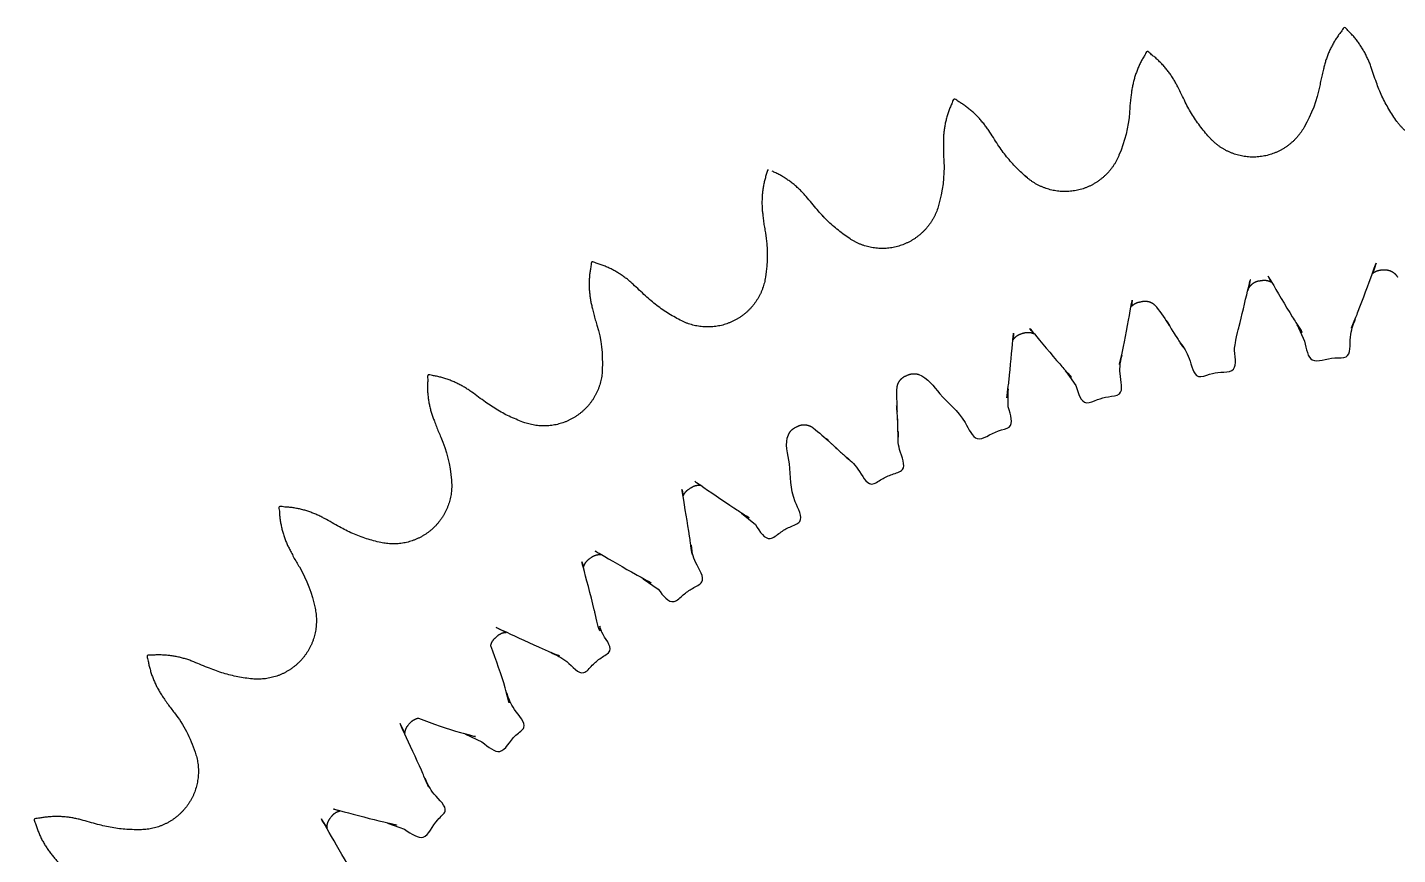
# Model space of a CAD drawing. Header units: millimetres. Extents: x -109 to 109, y -124 to 109.
# Drawn here: x -94 to -3.1, y 54.2 to 109.1 of the extents above; entities that cross this region are included whole.
import ezdxf

# ---------------------------------------------------------------- set-up
doc = ezdxf.new("R2010")
doc.units = ezdxf.units.MM

msp = doc.modelspace()

# ---------------------------------------------------------------- linework, layer by layer
at = {"color": 7, "linetype": 'Continuous', "lineweight": 25}
for p, q in [((-9.763, 89.393), (-9.258, 88.306)), ((-25.137, 86.34), (-24.451, 85.357)), ((-36.313, 85.133), (-36.311, 85.179)), ((-36.305, 83.641), (-36.313, 85.133)), ((-28.93, 83.945), (-28.931, 85.144)), ((-46.627, 76.892), (-45.71, 76.121)), ((-53.151, 72.535), (-52.17, 71.847)), ((-56.005, 69.309), (-56.033, 69.391)), ((-64.94, 62.204), (-63.854, 61.696)), ((-70.114, 56.307), (-68.988, 55.896))]:
    msp.add_line(p, q, dxfattribs=at)
for points, knots in [([(-4.128, 104.574), (-4.195, 104.724), (-4.329, 105.023), (-4.571, 105.684), (-4.771, 106.287), (-4.966, 106.819), (-5.08, 107.081), (-5.204, 107.339), (-5.341, 107.59), (-5.489, 107.834), (-5.648, 108.071), (-5.818, 108.302), (-5.999, 108.52), (-6.19, 108.744), (-6.388, 108.908), (-6.608, 109.25), (-6.786, 108.884), (-6.963, 108.698), (-7.125, 108.452), (-7.279, 108.214), (-7.419, 107.964), (-7.55, 107.71), (-7.667, 107.449), (-7.772, 107.183), (-7.865, 106.913), (-7.947, 106.639), (-8.015, 106.33), (-8.108, 105.997), (-8.188, 105.629), (-8.383, 104.414), (-8.832, 103.301), (-9.389, 102.344), (-9.496, 102.184), (-9.609, 102.029), (-9.731, 101.881), (-9.858, 101.738), (-9.994, 101.602), (-10.136, 101.473), (-10.284, 101.351), (-10.437, 101.236), (-10.597, 101.13), (-10.761, 101.031), (-10.93, 100.94), (-11.104, 100.857), (-11.281, 100.785), (-11.461, 100.719), (-11.645, 100.665), (-11.831, 100.617), (-12.02, 100.581), (-12.209, 100.552), (-12.4, 100.535), (-12.592, 100.526), (-12.784, 100.525), (-12.975, 100.535), (-13.166, 100.556), (-13.356, 100.584), (-13.544, 100.623), (-13.73, 100.669), (-13.913, 100.727), (-14.093, 100.793), (-14.27, 100.867), (-14.443, 100.949), (-14.611, 101.042), (-14.776, 101.14), (-14.934, 101.249), (-15.088, 101.364), (-15.234, 101.487), (-15.376, 101.617), (-15.579, 101.826), (-15.947, 102.242), (-16.347, 102.764), (-16.706, 103.312), (-16.955, 103.736), (-17.278, 104.362), (-17.547, 104.937), (-17.806, 105.441), (-17.949, 105.688), (-18.104, 105.928), (-18.27, 106.161), (-18.446, 106.386), (-18.634, 106.602), (-18.83, 106.811), (-19.036, 107.006), (-19.253, 107.205), (-19.469, 107.344), (-19.729, 107.657), (-19.861, 107.272), (-20.014, 107.065), (-20.146, 106.803), (-20.269, 106.547), (-20.379, 106.283), (-20.477, 106.015), (-20.562, 105.742), (-20.635, 105.465), (-20.694, 105.185), (-20.742, 104.903), (-20.773, 104.589), (-20.825, 104.247), (-20.861, 103.872), (-20.908, 102.642), (-21.217, 101.482), (-21.657, 100.466), (-21.743, 100.294), (-21.837, 100.127), (-21.94, 99.965), (-22.05, 99.808), (-22.168, 99.657), (-22.293, 99.511), (-22.425, 99.372), (-22.564, 99.24), (-22.709, 99.115), (-22.861, 98.997), (-23.018, 98.886), (-23.18, 98.784), (-23.347, 98.69), (-23.518, 98.604), (-23.694, 98.526), (-23.873, 98.458), (-24.055, 98.398), (-24.241, 98.348), (-24.428, 98.306), (-24.617, 98.275), (-24.808, 98.252), (-24.999, 98.239), (-25.191, 98.235), (-25.382, 98.241), (-25.574, 98.256), (-25.764, 98.281), (-25.953, 98.315), (-26.14, 98.358), (-26.324, 98.411), (-26.506, 98.473), (-26.684, 98.543), (-26.859, 98.623), (-27.029, 98.71), (-27.195, 98.807), (-27.356, 98.911), (-27.512, 99.023), (-27.611, 99.103), (-27.661, 99.144)], [0, 0, 0, 0, 0.011855, 0.023731, 0.050904, 0.057805, 0.064682, 0.071592, 0.078482, 0.085364, 0.09225, 0.099148, 0.106029, 0.112923, 0.119818, 0.126705, 0.133594, 0.140476, 0.147381, 0.154259, 0.161161, 0.168036, 0.174938, 0.181836, 0.188721, 0.195605, 0.202503, 0.211567, 0.220625, 0.229712, 0.300581, 0.305205, 0.30983, 0.314464, 0.319074, 0.323706, 0.328329, 0.332951, 0.337574, 0.342204, 0.346818, 0.351443, 0.356072, 0.360695, 0.365316, 0.369942, 0.374563, 0.379189, 0.383814, 0.388438, 0.393061, 0.397684, 0.402308, 0.406932, 0.411556, 0.416181, 0.420803, 0.425424, 0.430051, 0.434678, 0.439297, 0.443922, 0.448551, 0.453166, 0.457793, 0.462412, 0.467037, 0.471661, 0.476289, 0.48814, 0.511851, 0.523699, 0.535572, 0.547409, 0.574618, 0.581497, 0.588385, 0.595272, 0.602169, 0.609062, 0.615947, 0.622848, 0.629738, 0.636622, 0.643512, 0.650409, 0.657304, 0.664199, 0.671083, 0.677969, 0.684867, 0.691746, 0.698643, 0.705547, 0.712426, 0.719318, 0.726213, 0.735286, 0.744344, 0.753425, 0.824302, 0.828913, 0.833547, 0.838169, 0.842792, 0.847417, 0.852041, 0.856664, 0.861288, 0.865912, 0.870535, 0.87516, 0.879782, 0.884407, 0.889031, 0.893656, 0.898279, 0.902902, 0.907525, 0.912149, 0.916774, 0.921398, 0.926021, 0.930644, 0.935268, 0.939892, 0.944515, 0.94914, 0.953764, 0.958387, 0.963011, 0.967635, 0.972259, 0.976882, 0.981506, 0.986129, 0.990753, 0.995376, 1, 1, 1, 1]), ([(-3.411, 103.287), (-3.584, 103.565), (-3.845, 103.983), (-4.057, 104.426), (-4.128, 104.574)], [0, 0, 0, 0, 0.6663589, 1, 1, 1, 1]), ([(-27.661, 99.144), (-27.785, 99.251), (-28.157, 99.573), (-28.614, 100.044), (-29.037, 100.545), (-29.336, 100.936), (-29.731, 101.519), (-30.069, 102.056), (-30.385, 102.527), (-30.558, 102.754), (-30.741, 102.974), (-30.933, 103.186), (-31.136, 103.388), (-31.347, 103.58), (-31.568, 103.762), (-31.795, 103.932), (-32.035, 104.103), (-32.266, 104.215), (-32.562, 104.494), (-32.647, 104.096), (-32.773, 103.873), (-32.873, 103.596), (-32.964, 103.327), (-33.042, 103.051), (-33.107, 102.773), (-33.158, 102.492), (-33.197, 102.209), (-33.222, 101.924), (-33.236, 101.638), (-33.228, 101.322), (-33.239, 100.976), (-33.229, 100.6), (-33.128, 99.374), (-33.296, 98.185), (-33.609, 97.123), (-33.674, 96.942), (-33.747, 96.765), (-33.829, 96.592), (-33.92, 96.422), (-34.018, 96.258), (-34.125, 96.099), (-34.24, 95.944), (-34.362, 95.797), (-34.491, 95.655), (-34.627, 95.519), (-34.769, 95.391), (-34.918, 95.27), (-35.072, 95.156), (-35.232, 95.05), (-35.397, 94.952), (-35.567, 94.862), (-35.741, 94.781), (-35.918, 94.709), (-36.099, 94.645), (-36.283, 94.591), (-36.47, 94.545), (-36.658, 94.509), (-36.848, 94.482), (-37.039, 94.465), (-37.231, 94.457), (-37.423, 94.459), (-37.614, 94.47), (-37.805, 94.491), (-37.994, 94.521), (-38.182, 94.56), (-38.368, 94.608), (-38.551, 94.666), (-38.731, 94.733), (-38.907, 94.808), (-39.079, 94.892), (-39.247, 94.985), (-39.495, 95.139), (-39.681, 95.27), (-39.815, 95.365)], [0, 0, 0, 0, 0.022141, 0.066406, 0.088545, 0.110679, 0.132806, 0.183582, 0.196455, 0.209322, 0.222197, 0.23506, 0.247931, 0.260789, 0.273651, 0.286521, 0.299387, 0.312256, 0.325112, 0.337981, 0.350824, 0.363705, 0.376567, 0.389432, 0.402284, 0.415149, 0.428053, 0.440891, 0.45378, 0.466657, 0.483586, 0.500476, 0.51744, 0.649788, 0.658418, 0.667053, 0.675685, 0.684321, 0.692954, 0.701587, 0.71022, 0.718853, 0.727489, 0.73612, 0.744757, 0.75339, 0.762021, 0.770657, 0.779289, 0.787923, 0.796559, 0.80519, 0.813825, 0.822457, 0.831089, 0.839726, 0.848358, 0.856993, 0.865628, 0.874257, 0.882893, 0.891524, 0.90016, 0.908793, 0.917428, 0.92606, 0.934694, 0.943326, 0.951961, 0.960595, 0.96923, 0.977862, 1, 1, 1, 1]), ([(3.91, 104.133), (3.832, 103.989), (3.675, 103.701), (3.413, 103.285), (3.192, 102.962), (3.015, 102.73), (2.89, 102.584), (2.759, 102.444), (2.621, 102.311), (2.476, 102.185), (2.326, 102.066), (2.17, 101.955), (2.007, 101.852), (1.842, 101.755), (1.67, 101.67), (1.495, 101.59), (1.316, 101.522), (1.135, 101.46), (0.949, 101.41), (0.763, 101.366), (0.573, 101.333), (0.383, 101.311), (0.192, 101.295), (0, 101.292), (-0.192, 101.295), (-0.383, 101.311), (-0.573, 101.333), (-0.763, 101.366), (-0.949, 101.41), (-1.135, 101.46), (-1.316, 101.522), (-1.495, 101.59), (-1.67, 101.67), (-1.842, 101.755), (-2.007, 101.852), (-2.17, 101.955), (-2.326, 102.066), (-2.476, 102.185), (-2.621, 102.311), (-2.759, 102.444), (-2.89, 102.584), (-3.015, 102.73), (-3.192, 102.962), (-3.319, 103.151), (-3.411, 103.287)], [0, 0, 0, 0, 0.053079, 0.106185, 0.159319, 0.180043, 0.200765, 0.221511, 0.242232, 0.262952, 0.283692, 0.304406, 0.325113, 0.34588, 0.366563, 0.387318, 0.408021, 0.428757, 0.449466, 0.470205, 0.490927, 0.511642, 0.532371, 0.553092, 0.573814, 0.594543, 0.615257, 0.63598, 0.656719, 0.677427, 0.698164, 0.718866, 0.739622, 0.760304, 0.781072, 0.801779, 0.822492, 0.843233, 0.863952, 0.884673, 0.90542, 0.926142, 0.946866, 1, 1, 1, 1]), ([(-27.661, 99.144), (-27.907, 99.361), (-28.276, 99.686), (-28.607, 100.051), (-28.717, 100.172)], [0, 0, 0, 0, 0.666539, 1, 1, 1, 1]), ([(-44.871, 99.7), (-44.904, 99.61), (-44.969, 99.431), (-45.051, 99.157), (-45.121, 98.88), (-45.178, 98.6), (-45.222, 98.317), (-45.253, 98.033), (-45.27, 97.748), (-45.275, 97.462), (-45.266, 97.176), (-45.245, 96.891), (-45.199, 96.578), (-45.168, 96.234), (-45.113, 95.861), (-44.864, 94.656), (-44.888, 93.456), (-45.071, 92.364), (-45.114, 92.176), (-45.165, 91.992), (-45.225, 91.81), (-45.295, 91.631), (-45.373, 91.456), (-45.46, 91.284), (-45.555, 91.118), (-45.658, 90.956), (-45.769, 90.8), (-45.888, 90.649), (-46.014, 90.504), (-46.147, 90.366), (-46.286, 90.235), (-46.432, 90.11), (-46.584, 89.993), (-46.742, 89.884), (-46.905, 89.782), (-47.072, 89.689), (-47.244, 89.604), (-47.42, 89.528), (-47.6, 89.46), (-47.783, 89.401), (-47.968, 89.352), (-48.156, 89.312), (-48.345, 89.281), (-48.535, 89.259), (-48.727, 89.247), (-48.919, 89.245), (-49.11, 89.252), (-49.302, 89.268), (-49.492, 89.294), (-49.68, 89.329), (-49.867, 89.374), (-50.051, 89.427), (-50.232, 89.49), (-50.41, 89.561), (-50.675, 89.685), (-51.022, 89.867), (-51.446, 90.116), (-51.994, 90.475), (-52.517, 90.873), (-53.162, 91.453), (-53.618, 91.895), (-54.038, 92.276), (-54.261, 92.455), (-54.491, 92.625), (-54.728, 92.784), (-54.973, 92.932), (-55.224, 93.068), (-55.482, 93.193), (-55.744, 93.302), (-56.017, 93.411), (-56.268, 93.465), (-56.623, 93.665), (-56.61, 93.259), (-56.679, 93.011), (-56.71, 92.718), (-56.734, 92.436), (-56.743, 92.149), (-56.74, 91.864), (-56.723, 91.578), (-56.692, 91.294), (-56.649, 91.012), (-56.594, 90.731), (-56.511, 90.426), (-56.439, 90.088), (-56.338, 89.725), (-55.947, 88.558), (-55.826, 87.364), (-55.876, 86.257), (-55.895, 86.067), (-55.924, 85.877), (-55.962, 85.689), (-56.009, 85.503), (-56.066, 85.32), (-56.131, 85.139), (-56.206, 84.962), (-56.289, 84.789), (-56.38, 84.621), (-56.48, 84.457), (-56.587, 84.298), (-56.703, 84.145), (-56.826, 83.997), (-56.955, 83.856), (-57.092, 83.722), (-57.235, 83.594), (-57.385, 83.474), (-57.54, 83.361), (-57.7, 83.256), (-57.866, 83.159), (-58.036, 83.07), (-58.21, 82.99), (-58.388, 82.919), (-58.57, 82.856), (-58.754, 82.803), (-58.941, 82.758), (-59.129, 82.723), (-59.319, 82.698), (-59.51, 82.681), (-59.702, 82.675), (-59.894, 82.677), (-60.085, 82.689), (-60.276, 82.711), (-60.465, 82.742), (-60.653, 82.782), (-60.838, 82.832), (-61.116, 82.922), (-61.328, 83.006), (-61.48, 83.066)], [0, 0, 0, 0, 0.007784, 0.015569, 0.023354, 0.031138, 0.038923, 0.046708, 0.054494, 0.062278, 0.070062, 0.077847, 0.085633, 0.095877, 0.10612, 0.116366, 0.196447, 0.201671, 0.206895, 0.212118, 0.217342, 0.222567, 0.227791, 0.233013, 0.238235, 0.243461, 0.248685, 0.253909, 0.259132, 0.264357, 0.269579, 0.274802, 0.280027, 0.28525, 0.290474, 0.295699, 0.300922, 0.306144, 0.311368, 0.316592, 0.321816, 0.32704, 0.332265, 0.337487, 0.342712, 0.347934, 0.35316, 0.358382, 0.363605, 0.368829, 0.374055, 0.379278, 0.3845, 0.389723, 0.394949, 0.408343, 0.421736, 0.435131, 0.461911, 0.475304, 0.506024, 0.513808, 0.521595, 0.529378, 0.537163, 0.544948, 0.552733, 0.560517, 0.568304, 0.576087, 0.583871, 0.591657, 0.599444, 0.607228, 0.615013, 0.622796, 0.63058, 0.638367, 0.64615, 0.653935, 0.661721, 0.669505, 0.677289, 0.687533, 0.697778, 0.708023, 0.788105, 0.793329, 0.798553, 0.803775, 0.809, 0.814223, 0.819448, 0.82467, 0.829894, 0.835119, 0.840343, 0.845566, 0.850787, 0.856014, 0.861237, 0.866461, 0.871685, 0.876907, 0.88213, 0.887354, 0.892579, 0.897802, 0.903027, 0.90825, 0.913474, 0.918697, 0.923921, 0.929143, 0.934369, 0.939591, 0.944816, 0.950039, 0.955264, 0.960486, 0.965712, 0.970935, 0.976156, 0.981382, 0.986607, 1, 1, 1, 1]), ([(-43.846, 99.198), (-43.928, 99.247), (-44.092, 99.344), (-44.345, 99.475), (-44.519, 99.553), (-44.606, 99.592)], [0, 0, 0, 0, 0.333395, 0.666678, 1, 1, 1, 1]), ([(-40.582, 95.98), (-40.703, 96.09), (-41.067, 96.421), (-41.649, 97.067), (-42.151, 97.688), (-42.522, 98.116), (-42.721, 98.322), (-42.929, 98.518), (-43.145, 98.704), (-43.371, 98.88), (-43.603, 99.046), (-43.765, 99.148), (-43.846, 99.198)], [0, 0, 0, 0, 0.106821, 0.320405, 0.565398, 0.627482, 0.689571, 0.75166, 0.813746, 0.875825, 0.937921, 1, 1, 1, 1]), ([(-39.815, 95.365), (-40.075, 95.565), (-40.595, 95.965), (-41.181, 96.541), (-41.503, 96.912), (-41.61, 97.036)], [0, 0, 0, 0, 0.399967, 0.799946, 1, 1, 1, 1]), ([(-5.909, 89.73), (-6.121, 89.217), (-6.354, 88.654), (-5.481, 90.835), (-4.219, 94.317), (-4.536, 93.403), (-4.747, 92.794)], [0, 0, 0, 0, 0.381908, 0.419549, 0.613077, 1, 1, 1, 1]), ([(-13.913, 87.694), (-13.905, 87.885), (-13.895, 88.105), (-13.542, 89.551), (-12.658, 93.225), (-12.879, 92.296), (-13.028, 91.675)], [0, 0, 0, 0, 0.3843466, 0.4414983, 0.6262227, 1, 1, 1, 1]), ([(-11.479, 92.232), (-11.67, 92.58), (-11.999, 93.177), (-10.392, 90.416), (-9.127, 88.418), (-9.46, 88.929), (-9.763, 89.393)], [0, 0, 0, 0, 0.306031, 0.525749, 0.569196, 1, 1, 1, 1]), ([(-4.747, 92.794), (-4.735, 92.804), (-4.712, 92.824), (-4.675, 92.852), (-4.637, 92.878), (-4.598, 92.902), (-4.558, 92.925), (-4.517, 92.945), (-4.475, 92.964), (-4.432, 92.98), (-4.388, 92.994), (-4.343, 93.006), (-4.298, 93.016), (-4.253, 93.024), (-4.207, 93.029), (-4.154, 93.033), (-4.095, 93.035), (-4.029, 93.038), (-3.97, 93.041), (-3.917, 93.042), (-3.871, 93.04), (-3.825, 93.037), (-3.779, 93.031), (-3.734, 93.023), (-3.689, 93.012), (-3.645, 93), (-3.601, 92.985), (-3.558, 92.968), (-3.516, 92.95), (-3.475, 92.929), (-3.435, 92.906), (-3.396, 92.881), (-3.358, 92.855), (-3.322, 92.827), (-3.287, 92.797), (-3.254, 92.765), (-3.222, 92.732), (-3.192, 92.697), (-3.163, 92.661), (-3.137, 92.623), (-3.112, 92.584), (-3.097, 92.558), (-3.089, 92.544)], [0, 0, 0, 0, 0.0242136, 0.0484368, 0.07263, 0.0968462, 0.1210376, 0.1452547, 0.1694721, 0.1936824, 0.2178729, 0.2420916, 0.2663046, 0.2905044, 0.3147137, 0.3389222, 0.3736922, 0.408457, 0.4432247, 0.4674325, 0.4916442, 0.515853, 0.5400569, 0.5642653, 0.5884731, 0.6126822, 0.6368897, 0.6610969, 0.6853175, 0.7095298, 0.7337278, 0.757949, 0.7821546, 0.8063618, 0.8305576, 0.8547714, 0.8789942, 0.9031764, 0.9273899, 0.9515871, 0.9758066, 1, 1, 1, 1]), ([(-13.028, 91.675), (-13.023, 91.689), (-13.013, 91.718), (-12.995, 91.761), (-12.975, 91.802), (-12.953, 91.843), (-12.93, 91.882), (-12.904, 91.921), (-12.877, 91.958), (-12.848, 91.993), (-12.817, 92.027), (-12.784, 92.06), (-12.75, 92.091), (-12.715, 92.121), (-12.678, 92.148), (-12.64, 92.174), (-12.6, 92.198), (-12.56, 92.22), (-12.518, 92.24), (-12.476, 92.258), (-12.433, 92.274), (-12.389, 92.287), (-12.344, 92.299), (-12.299, 92.309), (-12.247, 92.316), (-12.188, 92.324), (-12.122, 92.333), (-12.064, 92.341), (-12.011, 92.346), (-11.965, 92.349), (-11.919, 92.349), (-11.873, 92.347), (-11.827, 92.343), (-11.782, 92.337), (-11.736, 92.328), (-11.692, 92.317), (-11.647, 92.305), (-11.604, 92.29), (-11.561, 92.272), (-11.519, 92.253), (-11.492, 92.239), (-11.479, 92.232)], [0, 0, 0, 0, 0.024801, 0.04963, 0.074433, 0.09924, 0.124062, 0.148886, 0.173696, 0.198473, 0.22331, 0.248077, 0.272947, 0.297709, 0.32254, 0.347335, 0.372167, 0.39693, 0.421754, 0.446575, 0.471362, 0.496211, 0.520992, 0.545828, 0.570598, 0.606257, 0.641855, 0.677507, 0.702322, 0.727092, 0.751935, 0.776743, 0.801522, 0.826335, 0.851181, 0.875949, 0.90076, 0.925555, 0.950411, 0.975176, 1, 1, 1, 1]), ([(-21.4, 87.341), (-21.526, 86.802), (-21.664, 86.208), (-21.159, 88.517), (-20.593, 91.662), (-20.698, 90.988), (-20.759, 90.595)], [0, 0, 0, 0, 0.430803, 0.474247, 0.693969, 1, 1, 1, 1]), ([(-20.759, 90.595), (-20.749, 90.607), (-20.728, 90.63), (-20.695, 90.662), (-20.661, 90.693), (-20.625, 90.721), (-20.588, 90.749), (-20.55, 90.774), (-20.51, 90.798), (-20.469, 90.819), (-20.428, 90.839), (-20.385, 90.856), (-20.342, 90.872), (-20.298, 90.885), (-20.246, 90.898), (-20.188, 90.91), (-20.124, 90.925), (-20.066, 90.938), (-20.014, 90.948), (-19.968, 90.955), (-19.923, 90.959), (-19.877, 90.961), (-19.83, 90.961), (-19.784, 90.959), (-19.739, 90.954), (-19.693, 90.947), (-19.648, 90.938), (-19.603, 90.927), (-19.559, 90.914), (-19.516, 90.898), (-19.473, 90.881), (-19.432, 90.861), (-19.391, 90.84), (-19.351, 90.816), (-19.313, 90.791), (-19.276, 90.763), (-19.24, 90.734), (-19.206, 90.704), (-19.173, 90.671), (-19.142, 90.637), (-19.122, 90.614), (-19.112, 90.602)], [0, 0, 0, 0, 0.024791, 0.049599, 0.074405, 0.099233, 0.124055, 0.148866, 0.173634, 0.198464, 0.223271, 0.24811, 0.272876, 0.297714, 0.322481, 0.358148, 0.39375, 0.429405, 0.45421, 0.479039, 0.503829, 0.528644, 0.553433, 0.578253, 0.603058, 0.627903, 0.652686, 0.677519, 0.70229, 0.727124, 0.751943, 0.776724, 0.801529, 0.826344, 0.851154, 0.875976, 0.900804, 0.925611, 0.950418, 0.975209, 1, 1, 1, 1]), ([(-19.112, 90.602), (-19.103, 90.59), (-18.794, 90.181), (-18.51, 89.753), (-18.235, 89.338)], [0, 0, 0, 0, 0.029987, 1, 1, 1, 1]), ([(-28.931, 85.144), (-29.003, 84.596), (-29.083, 83.995), (-28.804, 86.317), (-28.534, 89.474), (-28.577, 88.798), (-28.602, 88.403)], [0, 0, 0, 0, 0.432349, 0.474964, 0.694054, 1, 1, 1, 1]), ([(-27.234, 88.804), (-27.478, 89.111), (-27.896, 89.637), (-25.894, 87.218), (-24.366, 85.482), (-24.769, 85.931), (-25.137, 86.34)], [0, 0, 0, 0, 0.305834, 0.524351, 0.566075, 1, 1, 1, 1]), ([(-18.235, 89.338), (-18.411, 89.634), (-18.601, 89.954), (-17.911, 88.796), (-17.92, 88.872), (-18.083, 89.048), (-17.119, 87.615), (-17.331, 87.928), (-17.517, 88.202)], [0, 0, 0, 0, 0.284035, 0.307766, 0.459939, 0.680856, 0.720923, 1, 1, 1, 1]), ([(-9.258, 88.306), (-9.154, 87.766), (-8.934, 86.619), (-7.539, 87.315), (-6.157, 87.073), (-6.326, 88.63), (-6.042, 89.378), (-5.909, 89.73)], [0, 0, 0, 0, 0.2188709, 0.4636733, 0.5860756, 0.8049549, 1, 1, 1, 1]), ([(-28.602, 88.403), (-28.593, 88.416), (-28.576, 88.442), (-28.548, 88.478), (-28.518, 88.513), (-28.487, 88.547), (-28.453, 88.579), (-28.419, 88.609), (-28.383, 88.638), (-28.345, 88.665), (-28.307, 88.69), (-28.267, 88.713), (-28.226, 88.734), (-28.184, 88.753), (-28.141, 88.77), (-28.092, 88.787), (-28.035, 88.805), (-27.972, 88.825), (-27.915, 88.843), (-27.864, 88.858), (-27.82, 88.868), (-27.774, 88.876), (-27.729, 88.883), (-27.683, 88.886), (-27.637, 88.888), (-27.591, 88.887), (-27.545, 88.885), (-27.499, 88.88), (-27.453, 88.873), (-27.408, 88.863), (-27.364, 88.851), (-27.32, 88.838), (-27.277, 88.822), (-27.248, 88.81), (-27.234, 88.804)], [0, 0, 0, 0, 0.03003, 0.060069, 0.090088, 0.120123, 0.150146, 0.180181, 0.210205, 0.24021, 0.270236, 0.300245, 0.330287, 0.360284, 0.39034, 0.420346, 0.463431, 0.506578, 0.549725, 0.579697, 0.609767, 0.6398, 0.669802, 0.699842, 0.729858, 0.759858, 0.789911, 0.819891, 0.849932, 0.879924, 0.909977, 0.939967, 0.970047, 1, 1, 1, 1]), ([(-24.451, 85.357), (-24.279, 84.811), (-24.011, 83.96), (-22.983, 84.456), (-22.327, 84.636), (-21.166, 84.703), (-21.625, 86.18), (-21.472, 86.969), (-21.4, 87.341)], [0, 0, 0, 0, 0.21888, 0.341281, 0.463699, 0.586093, 0.804957, 1, 1, 1, 1]), ([(-17.517, 88.202), (-17.294, 87.895), (-16.823, 87.244), (-16.614, 85.712), (-15.534, 86.143), (-14.862, 86.256), (-13.722, 86.241), (-13.838, 87.126), (-13.913, 87.694)], [0, 0, 0, 0, 0.195044, 0.413915, 0.536323, 0.658721, 0.781136, 1, 1, 1, 1]), ([(-62.802, 83.718), (-62.942, 83.803), (-63.222, 83.973), (-63.798, 84.379), (-64.304, 84.762), (-64.767, 85.089), (-65.009, 85.241), (-65.258, 85.382), (-65.513, 85.511), (-65.774, 85.628), (-66.04, 85.733), (-66.311, 85.825), (-66.584, 85.903), (-66.868, 85.978), (-67.124, 86.001), (-67.5, 86.157), (-67.438, 85.755), (-67.477, 85.501), (-67.472, 85.207), (-67.462, 84.923), (-67.437, 84.638), (-67.399, 84.355), (-67.348, 84.074), (-67.283, 83.795), (-67.206, 83.52), (-67.117, 83.248), (-66.999, 82.955), (-66.886, 82.628), (-66.743, 82.28), (-66.214, 81.169), (-65.949, 79.998), (-65.865, 78.893), (-65.862, 78.702), (-65.868, 78.51), (-65.883, 78.319), (-65.907, 78.128), (-65.941, 77.94), (-65.984, 77.753), (-66.037, 77.568), (-66.099, 77.386), (-66.169, 77.208), (-66.248, 77.033), (-66.336, 76.863), (-66.432, 76.697), (-66.536, 76.536), (-66.648, 76.38), (-66.767, 76.23), (-66.894, 76.086), (-67.028, 75.948), (-67.168, 75.818), (-67.315, 75.694), (-67.468, 75.578), (-67.626, 75.469), (-67.789, 75.369), (-67.957, 75.276), (-68.13, 75.192), (-68.306, 75.117), (-68.486, 75.05), (-68.669, 74.993), (-68.855, 74.944), (-69.043, 74.905), (-69.232, 74.875), (-69.423, 74.855), (-69.614, 74.844), (-69.806, 74.843), (-69.998, 74.85), (-70.189, 74.868), (-70.379, 74.895), (-70.665, 74.951), (-71.046, 75.046), (-71.517, 75.185), (-71.981, 75.349), (-72.437, 75.534), (-72.883, 75.742), (-73.504, 76.074), (-74.052, 76.393), (-74.551, 76.662), (-74.81, 76.783), (-75.074, 76.893), (-75.343, 76.99), (-75.616, 77.075), (-75.892, 77.147), (-76.172, 77.207), (-76.453, 77.251), (-76.744, 77.291), (-77.001, 77.283), (-77.393, 77.393), (-77.283, 77.001), (-77.291, 76.744), (-77.251, 76.453), (-77.207, 76.172), (-77.147, 75.892), (-77.075, 75.616), (-76.99, 75.343), (-76.893, 75.074), (-76.783, 74.81), (-76.663, 74.551), (-76.509, 74.274), (-76.358, 73.963), (-76.174, 73.635), (-75.514, 72.596), (-75.111, 71.465), (-74.895, 70.379), (-74.868, 70.189), (-74.85, 69.998), (-74.843, 69.806), (-74.844, 69.614), (-74.855, 69.423), (-74.875, 69.232), (-74.905, 69.043), (-74.944, 68.855), (-74.993, 68.669), (-75.05, 68.486), (-75.117, 68.306), (-75.192, 68.13), (-75.276, 67.957), (-75.369, 67.789), (-75.469, 67.626), (-75.578, 67.468), (-75.694, 67.315), (-75.818, 67.168), (-75.948, 67.028), (-76.086, 66.894), (-76.23, 66.767), (-76.38, 66.648), (-76.536, 66.536), (-76.697, 66.432), (-76.863, 66.336), (-77.033, 66.248), (-77.208, 66.169), (-77.386, 66.099), (-77.568, 66.037), (-77.753, 65.984), (-77.94, 65.941), (-78.128, 65.907), (-78.319, 65.883), (-78.51, 65.868), (-78.702, 65.862), (-78.893, 65.866), (-79.184, 65.886), (-79.41, 65.917), (-79.573, 65.939)], [0, 0, 0, 0, 0.011716, 0.023435, 0.050307, 0.057117, 0.063926, 0.070735, 0.077545, 0.084356, 0.091167, 0.097975, 0.104787, 0.111595, 0.118404, 0.125215, 0.132026, 0.138836, 0.145647, 0.152456, 0.159266, 0.166076, 0.172884, 0.179696, 0.186506, 0.193316, 0.200125, 0.209085, 0.218049, 0.22701, 0.297064, 0.301634, 0.306203, 0.310773, 0.315341, 0.319911, 0.32448, 0.329049, 0.333621, 0.338189, 0.34276, 0.347327, 0.351899, 0.356468, 0.361037, 0.365606, 0.370176, 0.374745, 0.379315, 0.383885, 0.388454, 0.393025, 0.397594, 0.402164, 0.406731, 0.411303, 0.415871, 0.420441, 0.42501, 0.429581, 0.43415, 0.438719, 0.443289, 0.447858, 0.452429, 0.456998, 0.461567, 0.466137, 0.470706, 0.482424, 0.49414, 0.505858, 0.517574, 0.529291, 0.541008, 0.567881, 0.574689, 0.5815, 0.58831, 0.59512, 0.60193, 0.608739, 0.615548, 0.62236, 0.62917, 0.63598, 0.64279, 0.6496, 0.65641, 0.663221, 0.670032, 0.676842, 0.683651, 0.690461, 0.69727, 0.704081, 0.710891, 0.7177, 0.726662, 0.735625, 0.744586, 0.814639, 0.819209, 0.823779, 0.828347, 0.832917, 0.837488, 0.842056, 0.846627, 0.851196, 0.855765, 0.860335, 0.864904, 0.869475, 0.874043, 0.878614, 0.883182, 0.887751, 0.892321, 0.896891, 0.901461, 0.90603, 0.910601, 0.915169, 0.91974, 0.924309, 0.928877, 0.933447, 0.938018, 0.942586, 0.947156, 0.951725, 0.956296, 0.960865, 0.965434, 0.970005, 0.974573, 0.979143, 0.983712, 0.988281, 1, 1, 1, 1]), ([(-36.311, 85.179), (-36.31, 85.194), (-36.308, 85.225), (-36.301, 85.271), (-36.293, 85.316), (-36.283, 85.361), (-36.27, 85.405), (-36.255, 85.449), (-36.238, 85.491), (-36.219, 85.533), (-36.198, 85.574), (-36.175, 85.614), (-36.151, 85.653), (-36.124, 85.691), (-36.095, 85.727), (-36.065, 85.762), (-36.034, 85.795), (-36, 85.827), (-35.965, 85.857), (-35.929, 85.885), (-35.891, 85.912), (-35.852, 85.936), (-35.812, 85.959), (-35.771, 85.98), (-35.723, 86.001), (-35.668, 86.024), (-35.607, 86.049), (-35.552, 86.072), (-35.503, 86.091), (-35.459, 86.105), (-35.415, 86.118), (-35.37, 86.128), (-35.324, 86.135), (-35.279, 86.141), (-35.233, 86.145), (-35.187, 86.146), (-35.141, 86.145), (-35.095, 86.142), (-35.049, 86.136), (-35.004, 86.128), (-34.959, 86.118), (-34.914, 86.107), (-34.284, 85.9), (-33.373, 84.503), (-31.961, 83.486), (-31.062, 81.325), (-29.871, 82.387), (-28.503, 82.523), (-28.763, 83.39), (-28.93, 83.945)], [0, 0, 0, 0, 0.0040658, 0.0081264, 0.0121913, 0.0162526, 0.0203201, 0.0243811, 0.0284426, 0.0325113, 0.0365731, 0.0406335, 0.0446979, 0.0487609, 0.0528274, 0.0568885, 0.0609525, 0.0650168, 0.0690788, 0.0731413, 0.0772086, 0.0812757, 0.085335, 0.0894007, 0.0934621, 0.099299, 0.1051358, 0.1109727, 0.1150346, 0.1190957, 0.1231598, 0.1272218, 0.1312876, 0.1353524, 0.1394147, 0.1434762, 0.1475372, 0.1515983, 0.1556697, 0.1597253, 0.1637921, 0.1678601, 0.171924, 0.3391004, 0.5634881, 0.682178, 0.8149356, 0.8813055, 1, 1, 1, 1]), ([(-61.48, 83.066), (-61.781, 83.196), (-62.233, 83.392), (-62.66, 83.637), (-62.802, 83.718)], [0, 0, 0, 0, 0.666617, 1, 1, 1, 1]), ([(-36.242, 82.298), (-36.237, 81.967), (-36.231, 81.589), (-36.263, 83.313), (-36.296, 83.075), (-36.26, 83.008), (-36.359, 84.355), (-36.331, 83.983), (-36.305, 83.641)], [0, 0, 0, 0, 0.279099, 0.319109, 0.539402, 0.69221, 0.716009, 1, 1, 1, 1]), ([(-45.71, 76.121), (-45.403, 75.638), (-44.923, 74.884), (-44.059, 75.629), (-43.471, 75.973), (-42.372, 76.34), (-43.484, 78.162), (-43.256, 79.885), (-43.782, 81.52), (-43.5, 82.136), (-43.478, 82.177), (-43.455, 82.216), (-43.43, 82.255), (-43.403, 82.292), (-43.374, 82.328), (-43.343, 82.363), (-43.311, 82.395), (-43.278, 82.427), (-43.242, 82.457), (-43.206, 82.484), (-43.168, 82.511), (-43.129, 82.535), (-43.082, 82.56), (-43.03, 82.588), (-42.971, 82.618), (-42.918, 82.646), (-42.871, 82.669), (-42.829, 82.687), (-42.786, 82.703), (-42.742, 82.717), (-42.697, 82.729), (-42.652, 82.739), (-42.607, 82.746), (-42.561, 82.751), (-42.515, 82.754), (-42.469, 82.755), (-42.423, 82.754), (-42.377, 82.75), (-42.331, 82.744), (-42.286, 82.736), (-42.241, 82.725), (-42.197, 82.713), (-42.153, 82.698), (-42.11, 82.682), (-42.068, 82.663), (-42.027, 82.642), (-41.987, 82.619), (-41.948, 82.595), (-41.923, 82.577), (-41.911, 82.568)], [0, 0, 0, 0, 0.1187363, 0.1851421, 0.2515353, 0.3179404, 0.4366667, 0.6611439, 0.8320897, 0.8361548, 0.8402185, 0.8442829, 0.8483457, 0.8524165, 0.8564802, 0.860546, 0.8646045, 0.8686714, 0.8727379, 0.8768013, 0.8808694, 0.8849341, 0.8889931, 0.89483, 0.9006708, 0.9065115, 0.9105788, 0.9146412, 0.9187004, 0.9227688, 0.9268315, 0.9308959, 0.9349661, 0.9390272, 0.9430973, 0.9471593, 0.9512227, 0.9552886, 0.9593571, 0.9634203, 0.967481, 0.9715513, 0.975611, 0.9796757, 0.9837467, 0.9878138, 0.9918747, 0.9959385, 1, 1, 1, 1]), ([(-41.911, 82.568), (-41.898, 82.559), (-41.494, 82.244), (-41.109, 81.904), (-40.736, 81.575)], [0, 0, 0, 0, 0.029927, 1, 1, 1, 1]), ([(-40.736, 81.575), (-40.982, 81.814), (-41.248, 82.074), (-40.28, 81.133), (-40.308, 81.203), (-40.512, 81.331), (-39.212, 80.199), (-39.498, 80.447), (-39.748, 80.663)], [0, 0, 0, 0, 0.283983, 0.307793, 0.460706, 0.680896, 0.720899, 1, 1, 1, 1]), ([(-39.748, 80.663), (-39.454, 80.424), (-38.83, 79.917), (-38.232, 78.492), (-37.299, 79.186), (-36.685, 79.472), (-35.553, 79.741), (-36.261, 81.115), (-36.248, 81.919), (-36.242, 82.298)], [0, 0, 0, 0, 0.163217, 0.3463652, 0.4488005, 0.5512133, 0.6536417, 0.8367853, 1, 1, 1, 1]), ([(-49.382, 78.739), (-49.703, 78.974), (-50.254, 79.376), (-47.629, 77.552), (-45.64, 76.277), (-46.157, 76.599), (-46.627, 76.892)], [0, 0, 0, 0, 0.30603, 0.525733, 0.569196, 1, 1, 1, 1]), ([(-49.982, 74.755), (-49.916, 74.205), (-49.842, 73.599), (-50.157, 75.942), (-50.701, 79.091), (-50.569, 78.421), (-50.492, 78.032)], [0, 0, 0, 0, 0.430805, 0.474259, 0.69397, 1, 1, 1, 1]), ([(-50.492, 78.032), (-50.487, 78.046), (-50.475, 78.075), (-50.455, 78.116), (-50.434, 78.157), (-50.41, 78.196), (-50.384, 78.234), (-50.357, 78.272), (-50.328, 78.307), (-50.297, 78.341), (-50.264, 78.374), (-50.23, 78.405), (-50.195, 78.434), (-50.158, 78.462), (-50.114, 78.491), (-50.064, 78.523), (-50.008, 78.558), (-49.958, 78.591), (-49.913, 78.618), (-49.872, 78.64), (-49.831, 78.66), (-49.788, 78.677), (-49.745, 78.693), (-49.701, 78.706), (-49.656, 78.718), (-49.611, 78.727), (-49.566, 78.734), (-49.52, 78.739), (-49.474, 78.741), (-49.428, 78.742), (-49.397, 78.74), (-49.382, 78.739)], [0, 0, 0, 0, 0.0329928, 0.0660094, 0.0989999, 0.1320113, 0.1649656, 0.1980177, 0.2309687, 0.2639517, 0.2969403, 0.3299616, 0.3629482, 0.3959134, 0.4289477, 0.4763208, 0.5237157, 0.5710502, 0.6040248, 0.6370492, 0.670035, 0.7030278, 0.7360105, 0.7689933, 0.8020522, 0.8350381, 0.8680286, 0.9010228, 0.9339691, 0.9670067, 1, 1, 1, 1]), ([(-52.17, 71.847), (-51.822, 71.393), (-51.279, 70.684), (-50.483, 71.502), (-49.928, 71.896), (-48.86, 72.355), (-49.796, 73.586), (-49.922, 74.38), (-49.982, 74.755)], [0, 0, 0, 0, 0.218875, 0.34128, 0.46367, 0.586086, 0.804953, 1, 1, 1, 1]), ([(-56.033, 69.391), (-56.002, 69.006), (-55.97, 68.603), (-56.597, 71.326), (-57.388, 74.194), (-57.21, 73.61), (-57.113, 73.29)], [0, 0, 0, 0, 0.44048, 0.461294, 0.704595, 1, 1, 1, 1]), ([(-57.113, 73.29), (-57.109, 73.305), (-57.102, 73.334), (-57.087, 73.378), (-57.072, 73.421), (-57.053, 73.464), (-57.033, 73.505), (-57.011, 73.545), (-56.987, 73.585), (-56.961, 73.623), (-56.933, 73.659), (-56.904, 73.695), (-56.873, 73.729), (-56.84, 73.761), (-56.806, 73.792), (-56.764, 73.825), (-56.717, 73.861), (-56.665, 73.901), (-56.618, 73.938), (-56.575, 73.969), (-56.537, 73.994), (-56.497, 74.017), (-56.456, 74.039), (-56.414, 74.058), (-56.372, 74.075), (-56.328, 74.09), (-56.284, 74.103), (-56.239, 74.114), (-56.194, 74.123), (-56.148, 74.13), (-56.103, 74.134), (-56.057, 74.136), (-56.01, 74.136), (-55.98, 74.134), (-55.965, 74.133)], [0, 0, 0, 0, 0.030023, 0.059991, 0.090034, 0.120064, 0.150077, 0.180108, 0.210117, 0.240161, 0.270185, 0.300195, 0.33024, 0.360261, 0.390281, 0.420276, 0.463437, 0.506547, 0.549669, 0.579698, 0.609705, 0.639725, 0.66974, 0.699765, 0.72981, 0.759799, 0.789863, 0.819868, 0.849898, 0.879936, 0.909936, 0.939965, 0.969964, 1, 1, 1, 1]), ([(-55.965, 74.133), (-56.299, 74.339), (-56.872, 74.691), (-54.163, 73.102), (-52.133, 71.993), (-52.666, 72.277), (-53.151, 72.535)], [0, 0, 0, 0, 0.305834, 0.52435, 0.566075, 1, 1, 1, 1]), ([(-62.259, 68.972), (-62.839, 69.253), (-63.709, 69.675), (-60.355, 68.106), (-58.195, 67.181), (-58.758, 67.415), (-59.271, 67.627)], [0, 0, 0, 0, 0.3869203, 0.5804456, 0.618094, 1, 1, 1, 1]), ([(-59.271, 67.627), (-58.925, 67.472), (-58.191, 67.144), (-57.245, 65.922), (-56.522, 66.834), (-56.007, 67.27), (-54.964, 67.82), (-55.824, 68.676), (-55.975, 69.203), (-56.005, 69.309)], [0, 0, 0, 0, 0.18486, 0.392303, 0.508329, 0.62434, 0.740344, 0.947797, 1, 1, 1, 1]), ([(-63.275, 68.078), (-63.272, 68.093), (-63.266, 68.123), (-63.253, 68.168), (-63.239, 68.212), (-63.223, 68.255), (-63.204, 68.297), (-63.184, 68.338), (-63.161, 68.378), (-63.136, 68.417), (-63.11, 68.455), (-63.082, 68.491), (-63.052, 68.527), (-63.021, 68.56), (-62.983, 68.597), (-62.939, 68.637), (-62.89, 68.681), (-62.846, 68.722), (-62.807, 68.756), (-62.77, 68.785), (-62.733, 68.812), (-62.694, 68.836), (-62.654, 68.859), (-62.613, 68.88), (-62.571, 68.899), (-62.528, 68.916), (-62.485, 68.931), (-62.44, 68.943), (-62.396, 68.954), (-62.35, 68.962), (-62.305, 68.968), (-62.274, 68.971), (-62.259, 68.972)], [0, 0, 0, 0, 0.031914, 0.0638595, 0.0958472, 0.1278006, 0.1597044, 0.191631, 0.2235923, 0.2555457, 0.2874938, 0.3193969, 0.3513413, 0.3832944, 0.4152355, 0.4610973, 0.5069592, 0.5528253, 0.5847926, 0.616714, 0.6486515, 0.6805992, 0.7125162, 0.7444753, 0.7764285, 0.8083533, 0.8402751, 0.8722476, 0.9041712, 0.9361226, 0.9680408, 1, 1, 1, 1]), ([(-82.982, 67.012), (-83.071, 67.047), (-83.248, 67.117), (-83.52, 67.206), (-83.795, 67.283), (-84.074, 67.348), (-84.355, 67.399), (-84.638, 67.437), (-84.923, 67.462), (-85.207, 67.472), (-85.501, 67.477), (-85.755, 67.438), (-86.157, 67.5), (-86.001, 67.124), (-85.978, 66.868), (-85.903, 66.584), (-85.825, 66.311), (-85.733, 66.04), (-85.628, 65.774), (-85.511, 65.513), (-85.382, 65.258), (-85.241, 65.009), (-85.09, 64.767), (-84.904, 64.511), (-84.716, 64.22), (-84.494, 63.916), (-83.714, 62.965), (-83.178, 61.89), (-82.832, 60.838), (-82.783, 60.653), (-82.742, 60.465), (-82.711, 60.276), (-82.689, 60.085), (-82.677, 59.894), (-82.675, 59.702), (-82.681, 59.51), (-82.698, 59.319), (-82.723, 59.129), (-82.758, 58.941), (-82.803, 58.754), (-82.856, 58.57), (-82.919, 58.388), (-82.99, 58.21), (-83.07, 58.036), (-83.159, 57.866), (-83.256, 57.7), (-83.361, 57.54), (-83.474, 57.385), (-83.594, 57.235), (-83.722, 57.092), (-83.856, 56.955), (-83.997, 56.826), (-84.145, 56.703), (-84.298, 56.587), (-84.457, 56.48), (-84.621, 56.38), (-84.789, 56.289), (-84.962, 56.206), (-85.139, 56.131), (-85.32, 56.066), (-85.503, 56.009), (-85.689, 55.962), (-85.877, 55.924), (-86.067, 55.895), (-86.257, 55.876), (-86.549, 55.862), (-86.777, 55.864), (-86.941, 55.866)], [0, 0, 0, 0, 0.015758, 0.031517, 0.047278, 0.06304, 0.078797, 0.094556, 0.110316, 0.126074, 0.141835, 0.157595, 0.173355, 0.189118, 0.204875, 0.220631, 0.236394, 0.252151, 0.267912, 0.283673, 0.299432, 0.31519, 0.330948, 0.346708, 0.367448, 0.388187, 0.408925, 0.57104, 0.581617, 0.592196, 0.602766, 0.613339, 0.623918, 0.634489, 0.645067, 0.65564, 0.666217, 0.67679, 0.687369, 0.69794, 0.708516, 0.719088, 0.729665, 0.740238, 0.750815, 0.761389, 0.771966, 0.782542, 0.793116, 0.803685, 0.814261, 0.824838, 0.83541, 0.845991, 0.856562, 0.867134, 0.87771, 0.888287, 0.898863, 0.909434, 0.920012, 0.930585, 0.941163, 0.951734, 0.962309, 0.972884, 1, 1, 1, 1]), ([(-62.204, 64.939), (-62.057, 64.346), (-61.905, 63.728), (-62.533, 66.077), (-62.916, 67.111), (-63.275, 68.078)], [0, 0, 0, 0, 0.609396, 0.634799, 1, 1, 1, 1]), ([(-79.573, 65.939), (-79.896, 65.994), (-80.381, 66.078), (-81.172, 66.295), (-81.987, 66.594), (-82.636, 66.867), (-82.982, 67.012)], [0, 0, 0, 0, 0.274173, 0.411318, 0.685488, 1, 1, 1, 1]), ([(-63.854, 61.696), (-63.427, 61.348), (-62.521, 60.612), (-61.9, 62.041), (-60.686, 62.744), (-61.816, 63.829), (-62.08, 64.584), (-62.204, 64.939)], [0, 0, 0, 0, 0.218883, 0.463682, 0.586084, 0.804953, 1, 1, 1, 1]), ([(-67.627, 59.271), (-67.415, 58.758), (-67.181, 58.195), (-68.106, 60.355), (-69.675, 63.709), (-69.253, 62.839), (-68.972, 62.259)], [0, 0, 0, 0, 0.381906, 0.419554, 0.61308, 1, 1, 1, 1]), ([(-68.972, 62.259), (-68.971, 62.274), (-68.968, 62.305), (-68.962, 62.35), (-68.954, 62.396), (-68.943, 62.44), (-68.931, 62.485), (-68.916, 62.528), (-68.899, 62.571), (-68.88, 62.613), (-68.859, 62.654), (-68.836, 62.694), (-68.812, 62.733), (-68.785, 62.77), (-68.756, 62.807), (-68.722, 62.846), (-68.681, 62.89), (-68.637, 62.939), (-68.597, 62.983), (-68.56, 63.021), (-68.527, 63.052), (-68.491, 63.082), (-68.455, 63.11), (-68.417, 63.136), (-68.378, 63.161), (-68.338, 63.184), (-68.297, 63.204), (-68.255, 63.223), (-68.212, 63.239), (-68.168, 63.253), (-68.123, 63.266), (-68.093, 63.272), (-68.078, 63.275)], [0, 0, 0, 0, 0.0319592, 0.0638774, 0.0958288, 0.1277524, 0.1597249, 0.1916467, 0.2235715, 0.2555247, 0.2874838, 0.3194008, 0.3513485, 0.383286, 0.4152074, 0.4471747, 0.4930408, 0.5389027, 0.5847645, 0.6167056, 0.6486587, 0.6806031, 0.7125062, 0.7444543, 0.7764077, 0.808369, 0.8402956, 0.8721994, 0.9041528, 0.9361405, 0.968086, 1, 1, 1, 1]), ([(-68.078, 63.275), (-67.111, 62.916), (-66.077, 62.533), (-63.728, 61.905), (-64.346, 62.057), (-64.94, 62.204)], [0, 0, 0, 0, 0.365201, 0.390604, 1, 1, 1, 1]), ([(-68.988, 55.896), (-68.532, 55.587), (-67.566, 54.932), (-67.072, 56.41), (-65.923, 57.216), (-67.144, 58.198), (-67.472, 58.927), (-67.627, 59.271)], [0, 0, 0, 0, 0.21888, 0.463684, 0.586089, 0.804958, 1, 1, 1, 1]), ([(-73.29, 57.113), (-73.668, 57.224), (-74.318, 57.415), (-71.26, 56.589), (-68.983, 56.057), (-69.575, 56.188), (-70.114, 56.307)], [0, 0, 0, 0, 0.305947, 0.52505, 0.567648, 1, 1, 1, 1]), ([(-88.408, 56.008), (-88.569, 56.038), (-88.891, 56.098), (-89.573, 56.273), (-90.183, 56.452), (-90.731, 56.593), (-91.012, 56.649), (-91.294, 56.692), (-91.578, 56.723), (-91.864, 56.74), (-92.149, 56.743), (-92.436, 56.734), (-92.718, 56.71), (-93.011, 56.679), (-93.259, 56.61), (-93.665, 56.623), (-93.465, 56.268), (-93.411, 56.017), (-93.302, 55.744), (-93.193, 55.482), (-93.068, 55.224), (-92.932, 54.973), (-92.784, 54.728), (-92.625, 54.491), (-92.455, 54.261), (-92.276, 54.038), (-92.061, 53.806), (-91.84, 53.54), (-91.582, 53.266), (-90.694, 52.415), (-90.031, 51.413), (-89.561, 50.41), (-89.49, 50.232), (-89.427, 50.051), (-89.374, 49.867), (-89.329, 49.68), (-89.294, 49.492), (-89.268, 49.302), (-89.252, 49.11), (-89.245, 48.919), (-89.247, 48.727), (-89.259, 48.535), (-89.281, 48.345), (-89.312, 48.156), (-89.352, 47.968), (-89.401, 47.783), (-89.46, 47.6), (-89.528, 47.42), (-89.604, 47.244), (-89.689, 47.072), (-89.782, 46.905), (-89.884, 46.742), (-89.993, 46.584), (-90.11, 46.432), (-90.235, 46.286), (-90.366, 46.147), (-90.504, 46.014), (-90.649, 45.888), (-90.8, 45.769), (-90.956, 45.658), (-91.118, 45.555), (-91.284, 45.46), (-91.456, 45.373), (-91.631, 45.295), (-91.81, 45.225), (-91.992, 45.165), (-92.176, 45.114), (-92.364, 45.071), (-92.813, 44.995), (-93.367, 44.941), (-93.859, 44.934), (-94.023, 44.931)], [0, 0, 0, 0, 0.023163, 0.046324, 0.099448, 0.11291, 0.126371, 0.139834, 0.153298, 0.166757, 0.180222, 0.193684, 0.207144, 0.220606, 0.234067, 0.247533, 0.260997, 0.274459, 0.287918, 0.301384, 0.314845, 0.328308, 0.34177, 0.355233, 0.368692, 0.382158, 0.39562, 0.413333, 0.431051, 0.448769, 0.587253, 0.596289, 0.605321, 0.614352, 0.623385, 0.632422, 0.641455, 0.650488, 0.659519, 0.668555, 0.677587, 0.686621, 0.695652, 0.704688, 0.713722, 0.722756, 0.73179, 0.740824, 0.749855, 0.758886, 0.767923, 0.776957, 0.785988, 0.795023, 0.804055, 0.813087, 0.822122, 0.831154, 0.840189, 0.849222, 0.858259, 0.867289, 0.876321, 0.885355, 0.89439, 0.903424, 0.912456, 0.921491, 0.930524, 0.976834, 1, 1, 1, 1]), ([(-72.535, 53.151), (-72.275, 52.663), (-71.99, 52.128), (-73.104, 54.167), (-74.963, 57.341), (-74.466, 56.516), (-74.133, 55.965)], [0, 0, 0, 0, 0.382809, 0.419619, 0.612394, 1, 1, 1, 1]), ([(-74.133, 55.965), (-74.134, 55.98), (-74.136, 56.01), (-74.136, 56.057), (-74.134, 56.103), (-74.13, 56.148), (-74.123, 56.194), (-74.114, 56.239), (-74.103, 56.284), (-74.09, 56.328), (-74.075, 56.372), (-74.058, 56.414), (-74.039, 56.456), (-74.017, 56.497), (-73.994, 56.537), (-73.969, 56.575), (-73.938, 56.618), (-73.901, 56.665), (-73.861, 56.717), (-73.825, 56.764), (-73.792, 56.806), (-73.761, 56.84), (-73.729, 56.873), (-73.695, 56.904), (-73.659, 56.933), (-73.623, 56.961), (-73.585, 56.987), (-73.545, 57.011), (-73.505, 57.033), (-73.464, 57.053), (-73.421, 57.072), (-73.378, 57.087), (-73.334, 57.102), (-73.305, 57.109), (-73.29, 57.113)], [0, 0, 0, 0, 0.030036, 0.060035, 0.090064, 0.120064, 0.150102, 0.180132, 0.210137, 0.240201, 0.27019, 0.300235, 0.33026, 0.360275, 0.390295, 0.420302, 0.450331, 0.493453, 0.536563, 0.579724, 0.609719, 0.639739, 0.66976, 0.699805, 0.729815, 0.759839, 0.789883, 0.819892, 0.849923, 0.879936, 0.909966, 0.940009, 0.969977, 1, 1, 1, 1]), ([(-86.941, 55.866), (-87.268, 55.882), (-87.76, 55.905), (-88.246, 55.982), (-88.408, 56.008)], [0, 0, 0, 0, 0.666604, 1, 1, 1, 1])]:
    msp.add_open_spline(points, degree=3, knots=knots, dxfattribs=at)

doc.saveas('drawing.dxf')
